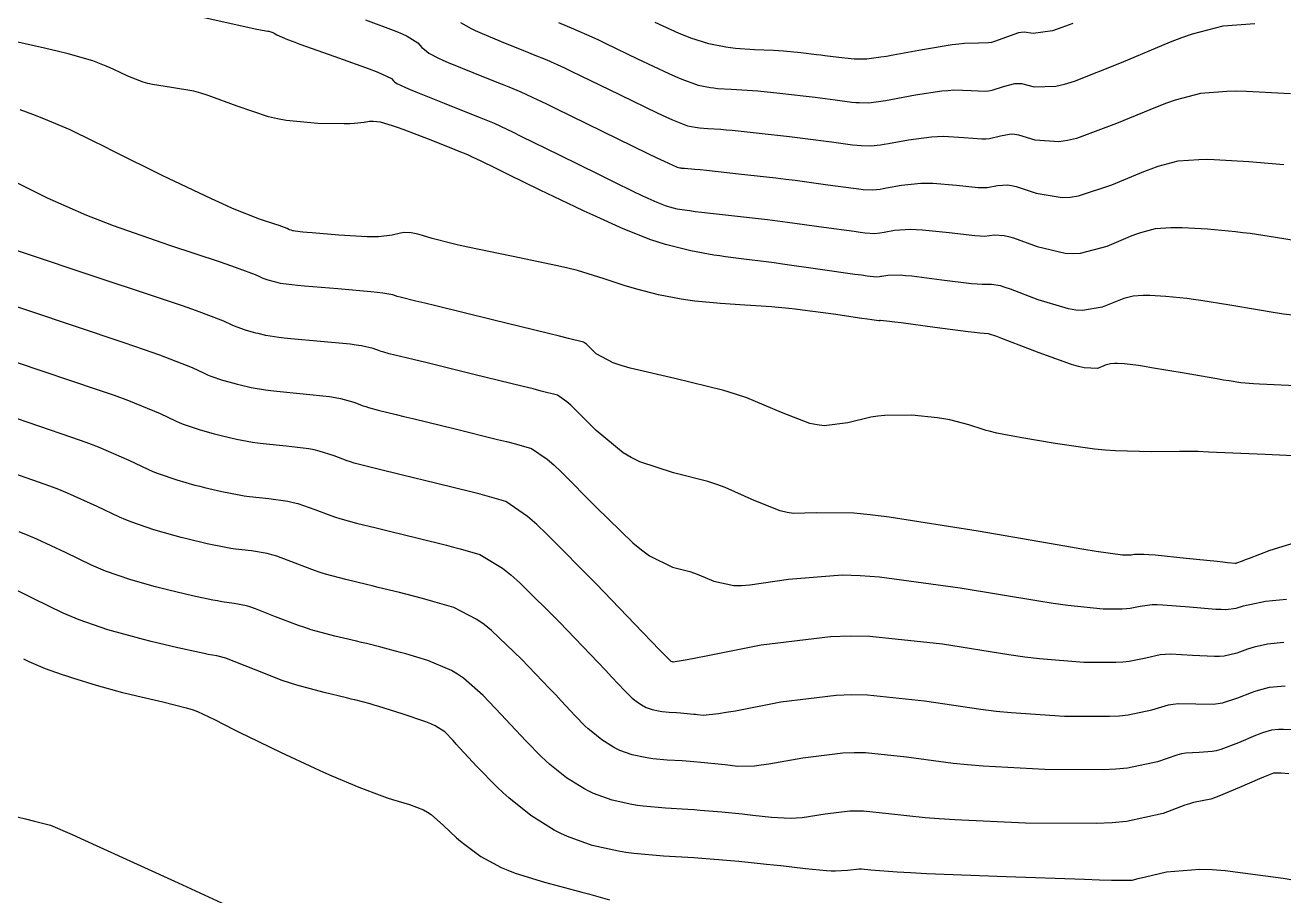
# Model space of a CAD drawing. Header units: metres. Extents: x 837475 to 838479, y 1189012 to 1191015.
# Drawn here: x 837552.8 to 837605.8, y 1189090.4 to 1189127 of the extents above; entities that cross this region are included whole.
import ezdxf

# ---------------------------------------------------------------- set-up
doc = ezdxf.new("R2010")
doc.units = ezdxf.units.M
doc.header["$LTSCALE"] = 0.3
doc.layers.add('COTAS 10', color=1, linetype='Continuous')
doc.layers.add('COTAS INT', color=252, linetype='Continuous')

msp = doc.modelspace()

# ---------------------------------------------------------------- linework, layer by layer
at = {"layer": 'COTAS 10'}
for points, elevation in [([(837596.897, 1189127.042), (837596.437, 1189126.874), (837596.049, 1189126.746), (837595.238, 1189126.621), (837594.853, 1189126.683), (837594.734, 1189126.673), (837594.609, 1189126.651), (837594.112, 1189126.476), (837593.608, 1189126.285), (837593.479, 1189126.253), (837593.353, 1189126.23), (837592.937, 1189126.223), (837592.34, 1189126.212), (837592.101, 1189126.186), (837591.829, 1189126.15), (837590.582, 1189125.939), (837589.337, 1189125.711), (837589.067, 1189125.665), (837588.83, 1189125.627), (837588.241, 1189125.55), (837587.83, 1189125.543), (837587.704, 1189125.548), (837587.572, 1189125.557), (837587.054, 1189125.616), (837586.472, 1189125.695), (837586.301, 1189125.716), (837586.125, 1189125.737), (837585.454, 1189125.813), (837584.73, 1189125.879), (837584.521, 1189125.893), (837584.308, 1189125.907), (837583.51, 1189125.942), (837582.715, 1189125.996), (837582.505, 1189126.02), (837582.299, 1189126.049), (837581.59, 1189126.19), (837580.829, 1189126.431), (837580.59, 1189126.523), (837580.339, 1189126.626), (837579.333, 1189127.089)], 1600), ([(837606.389, 1189114.758), (837605.762, 1189114.823), (837605.156, 1189114.92), (837604.925, 1189114.959), (837604.667, 1189115.003), (837603.508, 1189115.202), (837602.282, 1189115.4), (837601.982, 1189115.443), (837601.699, 1189115.481), (837600.819, 1189115.574), (837600.139, 1189115.611), (837599.982, 1189115.614), (837599.839, 1189115.613), (837599.434, 1189115.582), (837599.044, 1189115.478), (837598.909, 1189115.431), (837598.763, 1189115.377), (837598.139, 1189115.116), (837597.301, 1189114.975), (837597.02, 1189114.997), (837596.717, 1189115.044), (837595.445, 1189115.434), (837594.285, 1189115.872), (837594.053, 1189115.951), (837593.859, 1189116.011), (837593.483, 1189116.073), (837593.087, 1189116.066), (837592.882, 1189116.083), (837592.635, 1189116.107), (837591.397, 1189116.261), (837590.128, 1189116.416), (837589.862, 1189116.441), (837589.633, 1189116.459), (837589.112, 1189116.456), (837588.871, 1189116.412), (837588.819, 1189116.404), (837588.773, 1189116.396), (837588.66, 1189116.381), (837588.25, 1189116.428), (837588.018, 1189116.459), (837587.734, 1189116.498), (837586.278, 1189116.705), (837584.695, 1189116.928), (837584.331, 1189116.977), (837583.999, 1189117.021), (837583.067, 1189117.134), (837582.285, 1189117.235), (837582.047, 1189117.271), (837581.799, 1189117.312), (837580.83, 1189117.487), (837579.766, 1189117.75), (837579.46, 1189117.846), (837579.149, 1189117.951), (837577.984, 1189118.413), (837576.719, 1189118.982), (837576.346, 1189119.155), (837575.962, 1189119.335), (837574.491, 1189120.04), (837573.176, 1189120.682), (837572.89, 1189120.822), (837572.638, 1189120.945), (837572.012, 1189121.252), (837571.68, 1189121.415), (837571.613, 1189121.447), (837571.558, 1189121.474), (837571.449, 1189121.525), (837571.014, 1189121.699), (837570.817, 1189121.778), (837569.801, 1189122.183), (837568.726, 1189122.597), (837568.493, 1189122.681), (837568.287, 1189122.751), (837567.773, 1189122.893), (837567.467, 1189122.925), (837567.392, 1189122.926), (837567.321, 1189122.923), (837567.098, 1189122.883), (837566.678, 1189122.837), (837566.483, 1189122.83), (837566.254, 1189122.827), (837565.141, 1189122.836), (837563.809, 1189122.965), (837563.441, 1189123.037), (837563.074, 1189123.124), (837561.753, 1189123.569), (837560.528, 1189124.024), (837560.222, 1189124.117), (837559.93, 1189124.196), (837558.992, 1189124.362), (837558.195, 1189124.479), (837557.991, 1189124.527), (837557.795, 1189124.582), (837557.149, 1189124.836), (837556.561, 1189125.116), (837556.401, 1189125.187), (837556.243, 1189125.255), (837555.684, 1189125.476), (837554.641, 1189125.77), (837554.178, 1189125.883), (837553.639, 1189126.011), (837551.062, 1189126.589)], 1610), ([(837605.781, 1189101.016), (837605.09, 1189100.943), (837604.53, 1189100.82), (837604.387, 1189100.78), (837604.25, 1189100.739), (837603.802, 1189100.57), (837603.266, 1189100.445), (837603.074, 1189100.43), (837602.862, 1189100.424), (837601.941, 1189100.477), (837601.004, 1189100.526), (837600.783, 1189100.519), (837600.579, 1189100.502), (837599.978, 1189100.362), (837599.277, 1189100.213), (837599.009, 1189100.189), (837598.709, 1189100.173), (837597.359, 1189100.179), (837595.499, 1189100.331), (837594.877, 1189100.407), (837594.21, 1189100.497), (837591.413, 1189100.944), (837588.361, 1189101.268), (837587.531, 1189101.28), (837586.709, 1189101.259), (837583.795, 1189100.902), (837581.483, 1189100.442), (837581.039, 1189100.356), (837580.68, 1189100.287), (837580.094, 1189100.187), (837580.061, 1189100.202), (837580.041, 1189100.208), (837580.003, 1189100.218), (837579.495, 1189100.723), (837579.189, 1189101.039), (837578.812, 1189101.431), (837576.853, 1189103.481), (837574.793, 1189105.562), (837574.352, 1189105.974), (837573.967, 1189106.314), (837573.046, 1189106.95), (837572.263, 1189107.17), (837571.966, 1189107.248), (837571.633, 1189107.333), (837570.142, 1189107.705), (837568.65, 1189108.069), (837568.317, 1189108.15), (837568.018, 1189108.222), (837567.23, 1189108.412), (837566.674, 1189108.564), (837566.522, 1189108.612), (837566.371, 1189108.663), (837565.832, 1189108.871), (837565.197, 1189109.07), (837564.985, 1189109.115), (837564.758, 1189109.157), (837563.804, 1189109.272), (837562.842, 1189109.369), (837562.609, 1189109.399), (837562.39, 1189109.429), (837561.717, 1189109.55), (837561.127, 1189109.691), (837560.96, 1189109.734), (837560.792, 1189109.778), (837560.169, 1189109.954), (837559.531, 1189110.173), (837559.353, 1189110.245), (837559.174, 1189110.321), (837558.521, 1189110.637), (837557.193, 1189111.179), (837556.588, 1189111.398), (837555.88, 1189111.647), (837552.465, 1189112.796)], 1620), ([(837552.756, 1189100.334), (837552.983, 1189100.224), (837553.667, 1189099.926), (837554.349, 1189099.687), (837554.575, 1189099.613), (837554.817, 1189099.535), (837555.824, 1189099.228), (837556.93, 1189098.921), (837557.233, 1189098.843), (837557.536, 1189098.768), (837558.621, 1189098.523), (837559.611, 1189098.274), (837559.854, 1189098.196), (837560.083, 1189098.114), (837560.799, 1189097.785), (837561.606, 1189097.357), (837561.893, 1189097.213), (837562.208, 1189097.057), (837563.575, 1189096.401), (837565.022, 1189095.732), (837565.387, 1189095.568), (837565.737, 1189095.414), (837566.873, 1189094.935), (837567.828, 1189094.569), (837568.064, 1189094.486), (837568.288, 1189094.41), (837568.992, 1189094.204), (837569.593, 1189093.975), (837569.751, 1189093.885), (837569.905, 1189093.784), (837570.434, 1189093.325), (837570.982, 1189092.801), (837571.149, 1189092.659), (837571.323, 1189092.518), (837572.005, 1189092.021), (837572.856, 1189091.557), (837573.137, 1189091.438), (837573.437, 1189091.322), (837574.682, 1189090.934), (837575.935, 1189090.601), (837576.241, 1189090.52), (837576.528, 1189090.443), (837577.416, 1189090.202)], 1630)]:
    msp.add_lwpolyline(points, dxfattribs=dict(at, elevation=elevation))
at = {"layer": 'COTAS INT'}
for points, elevation in [([(837560.364, 1189127.296), (837561.944, 1189126.95), (837562.253, 1189126.884), (837562.506, 1189126.83), (837562.952, 1189126.739), (837563.035, 1189126.729), (837563.057, 1189126.725), (837563.08, 1189126.721), (837563.162, 1189126.703), (837563.251, 1189126.67), (837563.278, 1189126.657), (837563.306, 1189126.641), (837563.416, 1189126.57), (837563.86, 1189126.38), (837564.099, 1189126.289), (837564.388, 1189126.183), (837565.851, 1189125.662), (837567.307, 1189125.139), (837567.592, 1189125.03), (837567.826, 1189124.938), (837568.242, 1189124.735), (837568.325, 1189124.643), (837568.373, 1189124.597), (837568.464, 1189124.525), (837568.827, 1189124.358), (837569.023, 1189124.275), (837569.26, 1189124.177), (837570.461, 1189123.693), (837571.678, 1189123.207), (837571.925, 1189123.108), (837572.133, 1189123.024), (837572.562, 1189122.851), (837573.086, 1189122.604), (837573.355, 1189122.474), (837573.678, 1189122.317), (837575.288, 1189121.527), (837576.953, 1189120.708), (837577.31, 1189120.532), (837577.621, 1189120.379), (837578.371, 1189120.012), (837578.806, 1189119.803), (837578.919, 1189119.75), (837579.03, 1189119.699), (837579.404, 1189119.53), (837579.748, 1189119.394), (837579.84, 1189119.363), (837579.931, 1189119.335), (837580.245, 1189119.257), (837580.784, 1189119.178), (837581.015, 1189119.149), (837581.283, 1189119.117), (837582.548, 1189118.976), (837584.055, 1189118.804), (837584.475, 1189118.752), (837584.897, 1189118.698), (837586.433, 1189118.487), (837587.702, 1189118.31), (837587.955, 1189118.277), (837588.166, 1189118.251), (837588.576, 1189118.215), (837588.785, 1189118.242), (837588.965, 1189118.272), (837589.406, 1189118.353), (837590.072, 1189118.397), (837590.31, 1189118.39), (837590.571, 1189118.375), (837591.705, 1189118.254), (837592.778, 1189118.132), (837593.001, 1189118.117), (837593.191, 1189118.11), (837593.609, 1189118.154), (837594.009, 1189118.139), (837594.189, 1189118.095), (837594.399, 1189118.034), (837595.403, 1189117.671), (837596.583, 1189117.385), (837596.903, 1189117.372), (837597.22, 1189117.389), (837598.341, 1189117.69), (837599.324, 1189118.101), (837599.554, 1189118.187), (837599.766, 1189118.26), (837600.382, 1189118.424), (837601.019, 1189118.474), (837601.245, 1189118.475), (837601.493, 1189118.471), (837602.564, 1189118.412), (837603.74, 1189118.301), (837604.053, 1189118.265), (837604.361, 1189118.226), (837605.425, 1189118.064), (837606.378, 1189117.902)], 1608), ([(837567.148, 1189127.197), (837568.43, 1189126.72), (837568.689, 1189126.611), (837568.907, 1189126.512), (837569.347, 1189126.239), (837569.522, 1189126.045), (837569.572, 1189125.996), (837569.623, 1189125.95), (837569.813, 1189125.799), (837570.216, 1189125.591), (837570.402, 1189125.508), (837570.619, 1189125.414), (837571.668, 1189124.984), (837572.741, 1189124.555), (837572.972, 1189124.462), (837573.176, 1189124.38), (837573.675, 1189124.177), (837574.39, 1189123.845), (837574.731, 1189123.681), (837575.132, 1189123.487), (837577.096, 1189122.525), (837579.02, 1189121.583), (837579.397, 1189121.401), (837579.706, 1189121.253), (837580.258, 1189121.003), (837580.372, 1189120.98), (837580.406, 1189120.975), (837580.44, 1189120.971), (837580.569, 1189120.963), (837580.997, 1189120.925), (837581.22, 1189120.903), (837581.489, 1189120.875), (837582.836, 1189120.733), (837584.41, 1189120.555), (837584.822, 1189120.504), (837585.224, 1189120.454), (837586.588, 1189120.269), (837587.669, 1189120.121), (837587.892, 1189120.095), (837588.082, 1189120.074), (837588.493, 1189120.049), (837588.796, 1189120.088), (837588.919, 1189120.108), (837589.058, 1189120.132), (837589.7, 1189120.249), (837590.511, 1189120.335), (837590.758, 1189120.339), (837591.013, 1189120.335), (837592.013, 1189120.246), (837592.922, 1189120.156), (837593.12, 1189120.151), (837593.295, 1189120.154), (837593.735, 1189120.235), (837594.159, 1189120.267), (837594.325, 1189120.24), (837594.512, 1189120.196), (837595.362, 1189119.908), (837596.45, 1189119.725), (837596.787, 1189119.748), (837597.139, 1189119.802), (837598.542, 1189120.264), (837599.884, 1189120.826), (837600.199, 1189120.943), (837600.489, 1189121.043), (837601.33, 1189121.267), (837602.2, 1189121.334), (837602.509, 1189121.336), (837602.846, 1189121.331), (837604.31, 1189121.25), (837605.782, 1189121.122)], 1606), ([(837606.056, 1189124.088), (837604.2, 1189124.19), (837603.772, 1189124.197), (837603.381, 1189124.195), (837602.277, 1189124.109), (837601.211, 1189123.826), (837600.844, 1189123.699), (837600.445, 1189123.55), (837598.743, 1189122.839), (837597.058, 1189122.216), (837596.67, 1189122.123), (837596.316, 1189122.065), (837595.321, 1189122.146), (837594.626, 1189122.359), (837594.461, 1189122.384), (837594.309, 1189122.395), (837593.861, 1189122.315), (837593.4, 1189122.197), (837593.24, 1189122.185), (837593.066, 1189122.181), (837592.321, 1189122.238), (837591.455, 1189122.294), (837591.205, 1189122.288), (837590.951, 1189122.274), (837589.994, 1189122.146), (837589.151, 1189121.992), (837588.968, 1189121.961), (837588.807, 1189121.935), (837588.409, 1189121.883), (837587.998, 1189121.897), (837587.83, 1189121.912), (837587.637, 1189121.933), (837586.744, 1189122.051), (837585.64, 1189122.201), (837585.315, 1189122.242), (837584.982, 1189122.282), (837583.708, 1189122.426), (837582.569, 1189122.543), (837582.321, 1189122.566), (837582.101, 1189122.585), (837581.549, 1189122.622), (837581.198, 1189122.646), (837581.106, 1189122.657), (837581.015, 1189122.67), (837580.702, 1189122.732), (837580.08, 1189122.979), (837579.794, 1189123.108), (837579.46, 1189123.264), (837577.842, 1189124.046), (837576.194, 1189124.85), (837575.84, 1189125.02), (837575.531, 1189125.166), (837574.787, 1189125.504), (837574.218, 1189125.736), (837574.02, 1189125.816), (837573.804, 1189125.903), (837572.875, 1189126.274), (837571.977, 1189126.65), (837571.78, 1189126.74), (837571.606, 1189126.823), (837571.162, 1189127.073)], 1604), ([(837575.261, 1189127.091), (837575.9, 1189126.83), (837576.672, 1189126.488), (837576.95, 1189126.358), (837577.255, 1189126.214), (837578.587, 1189125.567), (837579.9, 1189124.945), (837580.192, 1189124.815), (837580.454, 1189124.705), (837581.146, 1189124.461), (837581.657, 1189124.36), (837581.805, 1189124.339), (837581.957, 1189124.321), (837582.53, 1189124.282), (837583.205, 1189124.246), (837583.421, 1189124.23), (837583.649, 1189124.211), (837584.581, 1189124.12), (837585.553, 1189124.01), (837585.808, 1189123.979), (837586.056, 1189123.948), (837586.899, 1189123.833), (837587.605, 1189123.745), (837587.767, 1189123.73), (837587.914, 1189123.72), (837588.325, 1189123.716), (837588.819, 1189123.781), (837589.018, 1189123.813), (837589.244, 1189123.851), (837590.288, 1189124.042), (837591.39, 1189124.212), (837591.653, 1189124.237), (837591.898, 1189124.253), (837592.629, 1189124.231), (837593.21, 1189124.205), (837593.359, 1189124.219), (837593.504, 1189124.241), (837593.987, 1189124.396), (837594.459, 1189124.523), (837594.598, 1189124.528), (837594.739, 1189124.521), (837595.279, 1189124.383), (837596.183, 1189124.406), (837596.554, 1189124.498), (837596.977, 1189124.629), (837598.944, 1189125.413), (837601.006, 1189126.275), (837601.489, 1189126.454), (837601.934, 1189126.608), (837603.225, 1189126.952), (837604.562, 1189127.055)], 1602), ([(837606.571, 1189111.792), (837605.061, 1189111.861), (837604.754, 1189111.877), (837604.496, 1189111.892), (837603.965, 1189111.934), (837603.471, 1189112.016), (837603.235, 1189112.056), (837602.955, 1189112.104), (837601.59, 1189112.339), (837600.203, 1189112.574), (837599.91, 1189112.621), (837599.657, 1189112.66), (837599.073, 1189112.736), (837598.785, 1189112.752), (837598.719, 1189112.753), (837598.658, 1189112.753), (837598.487, 1189112.739), (837598.321, 1189112.695), (837598.264, 1189112.675), (837598.202, 1189112.652), (837597.938, 1189112.542), (837597.382, 1189112.562), (837597.136, 1189112.621), (837596.85, 1189112.704), (837595.486, 1189113.196), (837594.171, 1189113.71), (837593.917, 1189113.807), (837593.71, 1189113.883), (837593.357, 1189113.993), (837592.983, 1189114.023), (837592.762, 1189114.049), (837592.491, 1189114.083), (837591.089, 1189114.269), (837589.686, 1189114.457), (837589.414, 1189114.493), (837589.194, 1189114.52), (837588.817, 1189114.56), (837588.778, 1189114.553), (837588.77, 1189114.551), (837588.762, 1189114.55), (837588.744, 1189114.548), (837588.443, 1189114.589), (837588.257, 1189114.615), (837588.027, 1189114.648), (837586.827, 1189114.821), (837585.523, 1189114.999), (837585.227, 1189115.036), (837584.959, 1189115.067), (837584.228, 1189115.132), (837583.567, 1189115.171), (837583.344, 1189115.185), (837583.103, 1189115.2), (837582.085, 1189115.268), (837580.996, 1189115.372), (837580.71, 1189115.41), (837580.43, 1189115.452), (837579.473, 1189115.638), (837578.567, 1189115.871), (837578.319, 1189115.943), (837578.073, 1189116.018), (837577.193, 1189116.315), (837576.065, 1189116.655), (837575.662, 1189116.757), (837575.22, 1189116.862), (837573.295, 1189117.27), (837571.455, 1189117.644), (837571.066, 1189117.728), (837570.729, 1189117.804), (837569.949, 1189118.007), (837569.546, 1189118.134), (837569.447, 1189118.162), (837569.354, 1189118.186), (837569.065, 1189118.249), (837568.789, 1189118.259), (837568.705, 1189118.251), (837568.617, 1189118.237), (837568.268, 1189118.149), (837567.699, 1189118.075), (837567.471, 1189118.071), (837567.214, 1189118.074), (837566.03, 1189118.144), (837564.906, 1189118.24), (837564.687, 1189118.26), (837564.507, 1189118.276), (837564.187, 1189118.31), (837564.124, 1189118.325), (837564.106, 1189118.329), (837564.088, 1189118.334), (837564.022, 1189118.353), (837563.955, 1189118.376), (837563.917, 1189118.392), (837563.847, 1189118.425), (837563.627, 1189118.509), (837563.513, 1189118.548), (837563.376, 1189118.595), (837562.689, 1189118.824), (837561.552, 1189119.274), (837561.132, 1189119.46), (837560.666, 1189119.672), (837558.601, 1189120.662), (837556.568, 1189121.664), (837556.122, 1189121.884), (837555.727, 1189122.079), (837554.721, 1189122.579), (837553.614, 1189123.045), (837553.154, 1189123.22), (837552.628, 1189123.414)], 1612), ([(837606.781, 1189108.844), (837604.99, 1189108.923), (837602.602, 1189109.026), (837602.169, 1189109.044), (837602.157, 1189109.047), (837602.151, 1189109.047), (837602.123, 1189109.052), (837601.808, 1189109.053), (837601.621, 1189109.051), (837601.391, 1189109.048), (837600.203, 1189109.031), (837598.689, 1189109.071), (837598.254, 1189109.104), (837597.812, 1189109.146), (837596.16, 1189109.379), (837594.751, 1189109.625), (837594.462, 1189109.676), (837594.217, 1189109.72), (837593.701, 1189109.816), (837593.381, 1189109.9), (837593.26, 1189109.936), (837593.125, 1189109.978), (837592.519, 1189110.177), (837591.727, 1189110.381), (837591.475, 1189110.426), (837591.207, 1189110.466), (837590.122, 1189110.571), (837588.991, 1189110.567), (837588.695, 1189110.539), (837588.407, 1189110.499), (837587.431, 1189110.258), (837586.44, 1189110.131), (837586.142, 1189110.164), (837585.835, 1189110.225), (837584.64, 1189110.691), (837583.187, 1189111.309), (837582.716, 1189111.467), (837582.215, 1189111.618), (837580.159, 1189112.116), (837578.282, 1189112.556), (837577.895, 1189112.67), (837577.565, 1189112.782), (837576.85, 1189113.159), (837576.561, 1189113.451), (837576.499, 1189113.509), (837576.445, 1189113.557), (837576.316, 1189113.646), (837575.681, 1189113.805), (837575.309, 1189113.897), (837574.851, 1189114.01), (837572.486, 1189114.589), (837570.113, 1189115.169), (837569.65, 1189115.283), (837569.271, 1189115.375), (837568.601, 1189115.538), (837568.48, 1189115.571), (837568.447, 1189115.582), (837568.415, 1189115.593), (837568.298, 1189115.638), (837567.873, 1189115.705), (837567.645, 1189115.73), (837567.37, 1189115.758), (837565.982, 1189115.883), (837564.579, 1189116.006), (837564.294, 1189116.034), (837564.055, 1189116.058), (837563.569, 1189116.12), (837563.375, 1189116.166), (837563.32, 1189116.18), (837563.264, 1189116.195), (837563.059, 1189116.253), (837562.849, 1189116.325), (837562.79, 1189116.349), (837562.731, 1189116.374), (837562.516, 1189116.478), (837561.832, 1189116.737), (837561.478, 1189116.861), (837561.052, 1189117.006), (837558.917, 1189117.717), (837556.545, 1189118.543), (837555.97, 1189118.761), (837555.429, 1189118.975), (837553.771, 1189119.709), (837552.541, 1189120.314)], 1614), ([(837606.237, 1189105.215), (837605.187, 1189104.891), (837604.323, 1189104.555), (837604.155, 1189104.491), (837604.018, 1189104.438), (837603.78, 1189104.352), (837603.751, 1189104.346), (837603.745, 1189104.345), (837603.74, 1189104.344), (837603.731, 1189104.342), (837603.413, 1189104.374), (837603.214, 1189104.395), (837602.967, 1189104.42), (837601.672, 1189104.556), (837600.359, 1189104.685), (837600.101, 1189104.706), (837599.887, 1189104.721), (837599.496, 1189104.723), (837599.36, 1189104.694), (837599.308, 1189104.69), (837599.25, 1189104.687), (837598.989, 1189104.688), (837597.875, 1189104.849), (837597.279, 1189104.947), (837596.559, 1189105.068), (837592.921, 1189105.697), (837589.168, 1189106.289), (837588.374, 1189106.386), (837587.688, 1189106.455), (837586.098, 1189106.463), (837585.156, 1189106.436), (837584.878, 1189106.482), (837584.592, 1189106.551), (837583.498, 1189106.995), (837582.283, 1189107.535), (837581.921, 1189107.664), (837581.548, 1189107.785), (837580.107, 1189108.15), (837578.687, 1189108.612), (837578.326, 1189108.793), (837577.981, 1189108.998), (837576.851, 1189109.933), (837575.972, 1189110.822), (837575.783, 1189110.997), (837575.619, 1189111.143), (837575.226, 1189111.414), (837574.542, 1189111.593), (837574.194, 1189111.681), (837573.778, 1189111.784), (837571.705, 1189112.294), (837569.625, 1189112.803), (837569.205, 1189112.905), (837568.853, 1189112.991), (837568.144, 1189113.163), (837567.878, 1189113.235), (837567.806, 1189113.258), (837567.733, 1189113.283), (837567.476, 1189113.382), (837566.981, 1189113.493), (837566.759, 1189113.525), (837566.499, 1189113.558), (837565.256, 1189113.679), (837564, 1189113.794), (837563.732, 1189113.822), (837563.5, 1189113.848), (837562.952, 1189113.93), (837562.626, 1189114.008), (837562.533, 1189114.031), (837562.44, 1189114.056), (837562.096, 1189114.154), (837561.743, 1189114.275), (837561.644, 1189114.314), (837561.545, 1189114.356), (837561.184, 1189114.531), (837560.037, 1189114.966), (837559.443, 1189115.173), (837558.728, 1189115.417), (837555.146, 1189116.61), (837551.539, 1189117.813)], 1616), ([(837548.963, 1189116.3), (837552.929, 1189114.991), (837556.979, 1189113.639), (837557.796, 1189113.358), (837558.481, 1189113.117), (837559.853, 1189112.584), (837560.359, 1189112.339), (837560.498, 1189112.279), (837560.637, 1189112.224), (837561.132, 1189112.054), (837561.616, 1189111.917), (837561.747, 1189111.883), (837561.877, 1189111.849), (837562.335, 1189111.74), (837562.945, 1189111.639), (837563.171, 1189111.61), (837563.421, 1189111.582), (837564.53, 1189111.476), (837565.628, 1189111.357), (837565.872, 1189111.32), (837566.089, 1189111.281), (837566.654, 1189111.126), (837567.052, 1189110.973), (837567.164, 1189110.935), (837567.276, 1189110.899), (837567.687, 1189110.787), (837568.436, 1189110.607), (837568.761, 1189110.528), (837569.137, 1189110.436), (837570.924, 1189110), (837572.706, 1189109.559), (837573.08, 1189109.464), (837573.402, 1189109.382), (837574.136, 1189109.182), (837574.793, 1189108.729), (837575.068, 1189108.486), (837575.382, 1189108.192), (837576.852, 1189106.707), (837578.396, 1189105.214), (837578.758, 1189104.916), (837579.091, 1189104.667), (837580.055, 1189104.184), (837580.795, 1189103.997), (837580.986, 1189103.935), (837581.172, 1189103.868), (837581.796, 1189103.591), (837582.636, 1189103.419), (837582.958, 1189103.419), (837583.319, 1189103.439), (837584.947, 1189103.683), (837587.198, 1189103.857), (837587.953, 1189103.833), (837588.764, 1189103.778), (837592.167, 1189103.321), (837595.384, 1189102.783), (837596.078, 1189102.677), (837596.687, 1189102.59), (837598.174, 1189102.434), (837598.98, 1189102.43), (837599.159, 1189102.44), (837599.319, 1189102.454), (837599.737, 1189102.543), (837600.233, 1189102.611), (837600.442, 1189102.612), (837600.682, 1189102.606), (837601.807, 1189102.517), (837602.915, 1189102.422), (837603.144, 1189102.412), (837603.339, 1189102.409), (837603.766, 1189102.456), (837604.083, 1189102.557), (837604.209, 1189102.589), (837604.352, 1189102.622), (837605.008, 1189102.751), (837605.894, 1189102.845)], 1618), ([(837552.001, 1189110.601), (837554.78, 1189109.655), (837555.379, 1189109.438), (837555.905, 1189109.241), (837557.19, 1189108.689), (837557.988, 1189108.303), (837558.207, 1189108.21), (837558.425, 1189108.122), (837559.206, 1189107.855), (837559.967, 1189107.639), (837560.174, 1189107.585), (837560.378, 1189107.532), (837561.1, 1189107.361), (837561.834, 1189107.22), (837562.047, 1189107.187), (837562.263, 1189107.157), (837563.079, 1189107.069), (837563.887, 1189106.956), (837564.099, 1189106.91), (837564.306, 1189106.858), (837565.011, 1189106.615), (837565.69, 1189106.353), (837565.88, 1189106.289), (837566.072, 1189106.228), (837566.773, 1189106.037), (837567.601, 1189105.838), (837567.872, 1189105.772), (837568.162, 1189105.702), (837569.361, 1189105.41), (837570.561, 1189105.108), (837570.851, 1189105.031), (837571.123, 1189104.958), (837571.956, 1189104.718), (837572.907, 1189104.146), (837573.255, 1189103.862), (837573.638, 1189103.525), (837575.328, 1189101.855), (837576.917, 1189100.185), (837577.238, 1189099.848), (837577.506, 1189099.565), (837578.043, 1189098.994), (837578.247, 1189098.786), (837578.306, 1189098.732), (837578.366, 1189098.679), (837578.588, 1189098.502), (837578.822, 1189098.354), (837578.888, 1189098.32), (837578.956, 1189098.289), (837579.204, 1189098.2), (837579.469, 1189098.142), (837579.546, 1189098.129), (837579.625, 1189098.118), (837579.924, 1189098.092), (837580.229, 1189098.074), (837580.393, 1189098.062), (837580.684, 1189098.037), (837580.96, 1189098.009), (837581.034, 1189098.001), (837581.106, 1189097.993), (837581.355, 1189097.963), (837582.001, 1189098.029), (837582.324, 1189098.082), (837582.708, 1189098.149), (837584.615, 1189098.517), (837586.949, 1189098.807), (837587.603, 1189098.826), (837588.259, 1189098.818), (837590.659, 1189098.568), (837593.035, 1189098.211), (837593.676, 1189098.136), (837594.311, 1189098.072), (837596.544, 1189097.925), (837598.438, 1189097.916), (837598.859, 1189097.939), (837599.235, 1189097.972), (837600.219, 1189098.182), (837600.924, 1189098.392), (837601.125, 1189098.425), (837601.327, 1189098.447), (837602.076, 1189098.437), (837602.81, 1189098.426), (837603.003, 1189098.448), (837603.192, 1189098.48), (837603.838, 1189098.685), (837604.418, 1189098.92), (837604.565, 1189098.972), (837604.707, 1189099.018), (837605.172, 1189099.134), (837605.668, 1189099.187), (837605.829, 1189099.192)], 1622), ([(837606.186, 1189097.346), (837605.757, 1189097.362), (837605.652, 1189097.361), (837605.554, 1189097.357), (837605.254, 1189097.325), (837604.884, 1189097.216), (837604.743, 1189097.164), (837604.585, 1189097.102), (837603.874, 1189096.799), (837603.119, 1189096.515), (837602.933, 1189096.466), (837602.758, 1189096.428), (837602.21, 1189096.398), (837601.65, 1189096.368), (837601.466, 1189096.331), (837601.27, 1189096.282), (837600.461, 1189096.002), (837599.194, 1189095.731), (837598.71, 1189095.689), (837598.168, 1189095.66), (837595.729, 1189095.671), (837593.123, 1189095.813), (837592.475, 1189095.866), (837591.86, 1189095.926), (837589.905, 1189096.191), (837588.176, 1189096.372), (837587.702, 1189096.377), (837587.231, 1189096.364), (837585.549, 1189096.154), (837584.112, 1189095.898), (837583.795, 1189095.854), (837583.514, 1189095.822), (837582.789, 1189095.807), (837582.276, 1189095.868), (837582.128, 1189095.885), (837581.976, 1189095.901), (837581.407, 1189095.959), (837580.81, 1189096.01), (837580.641, 1189096.023), (837580.47, 1189096.035), (837579.843, 1189096.072), (837579.228, 1189096.127), (837579.065, 1189096.149), (837578.907, 1189096.175), (837578.362, 1189096.296), (837577.85, 1189096.478), (837577.712, 1189096.542), (837577.575, 1189096.612), (837577.095, 1189096.917), (837576.636, 1189097.282), (837576.513, 1189097.39), (837576.392, 1189097.501), (837575.972, 1189097.929), (837575.377, 1189098.569), (837575.147, 1189098.814), (837574.888, 1189099.088), (837573.715, 1189100.323), (837572.452, 1189101.522), (837572.135, 1189101.774), (837571.834, 1189101.991), (837570.866, 1189102.486), (837569.984, 1189102.746), (837569.737, 1189102.815), (837569.488, 1189102.882), (837568.579, 1189103.115), (837567.674, 1189103.335), (837567.428, 1189103.395), (837567.183, 1189103.454), (837566.316, 1189103.661), (837565.47, 1189103.892), (837565.238, 1189103.965), (837565.008, 1189104.043), (837564.189, 1189104.359), (837563.414, 1189104.646), (837563.212, 1189104.705), (837563.016, 1189104.756), (837562.353, 1189104.865), (837561.685, 1189104.944), (837561.485, 1189104.975), (837561.279, 1189105.011), (837560.482, 1189105.171), (837559.629, 1189105.374), (837559.387, 1189105.436), (837559.143, 1189105.5), (837558.242, 1189105.755), (837557.319, 1189106.072), (837557.061, 1189106.175), (837556.802, 1189106.286), (837555.858, 1189106.742), (837554.617, 1189107.303), (837554.171, 1189107.478), (837553.68, 1189107.663), (837551.537, 1189108.405)], 1624), ([(837605.985, 1189095.489), (837605.663, 1189095.524), (837605.512, 1189095.529), (837605.475, 1189095.529), (837605.441, 1189095.528), (837605.336, 1189095.517), (837605.062, 1189095.414), (837604.921, 1189095.355), (837604.752, 1189095.283), (837603.909, 1189094.913), (837603.045, 1189094.551), (837602.863, 1189094.483), (837602.706, 1189094.43), (837602.345, 1189094.358), (837601.972, 1189094.288), (837601.807, 1189094.237), (837601.616, 1189094.172), (837600.702, 1189093.821), (837599.152, 1189093.491), (837598.56, 1189093.438), (837597.897, 1189093.403), (837594.914, 1189093.417), (837591.935, 1189093.554), (837591.274, 1189093.596), (837590.685, 1189093.64), (837589.151, 1189093.815), (837588.092, 1189093.925), (837587.802, 1189093.929), (837587.514, 1189093.92), (837586.484, 1189093.792), (837585.516, 1189093.646), (837585.267, 1189093.626), (837585.026, 1189093.616), (837584.224, 1189093.652), (837583.447, 1189093.744), (837583.222, 1189093.769), (837582.993, 1189093.794), (837582.13, 1189093.881), (837581.226, 1189093.959), (837580.97, 1189093.978), (837580.712, 1189093.996), (837579.762, 1189094.053), (837578.831, 1189094.135), (837578.585, 1189094.169), (837578.345, 1189094.209), (837577.52, 1189094.392), (837576.745, 1189094.667), (837576.536, 1189094.764), (837576.329, 1189094.871), (837575.601, 1189095.332), (837574.906, 1189095.884), (837574.721, 1189096.048), (837574.538, 1189096.216), (837573.901, 1189096.864), (837573.249, 1189097.573), (837573.056, 1189097.779), (837572.859, 1189097.99), (837572.102, 1189098.79), (837571.265, 1189099.519), (837571.016, 1189099.686), (837570.76, 1189099.837), (837569.776, 1189100.254), (837568.845, 1189100.534), (837568.622, 1189100.598), (837568.416, 1189100.657), (837567.798, 1189100.82), (837567.186, 1189100.969), (837566.983, 1189101.017), (837566.766, 1189101.069), (837565.859, 1189101.286), (837564.867, 1189101.556), (837564.597, 1189101.642), (837564.327, 1189101.733), (837563.367, 1189102.103), (837562.522, 1189102.434), (837562.325, 1189102.5), (837562.145, 1189102.555), (837561.627, 1189102.662), (837561.106, 1189102.732), (837560.923, 1189102.764), (837560.724, 1189102.801), (837559.865, 1189102.981), (837558.88, 1189103.215), (837558.601, 1189103.287), (837558.319, 1189103.362), (837557.279, 1189103.656), (837556.213, 1189104.021), (837555.915, 1189104.141), (837555.616, 1189104.268), (837554.526, 1189104.795), (837553.329, 1189105.365), (837552.962, 1189105.519), (837552.58, 1189105.671)], 1626), ([(837608.211, 1189090.674), (837605.749, 1189091.094), (837603.315, 1189091.415), (837602.757, 1189091.454), (837602.249, 1189091.472), (837600.836, 1189091.359), (837599.953, 1189091.151), (837599.779, 1189091.109), (837599.636, 1189091.074), (837599.376, 1189091.005), (837598.531, 1189091.014), (837598.019, 1189091.029), (837597.387, 1189091.049), (837594.099, 1189091.162), (837590.747, 1189091.294), (837590.073, 1189091.326), (837589.51, 1189091.354), (837588.397, 1189091.438), (837588.009, 1189091.479), (837587.902, 1189091.48), (837587.796, 1189091.477), (837587.418, 1189091.43), (837586.92, 1189091.394), (837586.739, 1189091.399), (837586.538, 1189091.409), (837585.658, 1189091.496), (837584.617, 1189091.62), (837584.316, 1189091.654), (837584.009, 1189091.687), (837582.854, 1189091.803), (837581.642, 1189091.908), (837581.3, 1189091.934), (837580.954, 1189091.958), (837579.681, 1189092.034), (837578.434, 1189092.144), (837578.105, 1189092.19), (837577.783, 1189092.242), (837576.678, 1189092.487), (837575.64, 1189092.856), (837575.36, 1189092.986), (837575.082, 1189093.129), (837574.107, 1189093.747), (837573.177, 1189094.487), (837572.928, 1189094.706), (837572.683, 1189094.932), (837571.83, 1189095.8), (837571.12, 1189096.576), (837570.966, 1189096.745), (837570.83, 1189096.892), (837570.489, 1189097.258), (837570.078, 1189097.516), (837569.897, 1189097.597), (837569.687, 1189097.682), (837568.685, 1189098.022), (837567.705, 1189098.322), (837567.508, 1189098.381), (837567.343, 1189098.431), (837567.017, 1189098.525), (837566.698, 1189098.602), (837566.539, 1189098.64), (837566.348, 1189098.685), (837565.402, 1189098.91), (837564.265, 1189099.22), (837563.955, 1189099.319), (837563.646, 1189099.423), (837562.545, 1189099.848), (837561.63, 1189100.222), (837561.439, 1189100.295), (837561.274, 1189100.354), (837560.901, 1189100.458), (837560.527, 1189100.519), (837560.361, 1189100.552), (837560.169, 1189100.592), (837559.248, 1189100.791), (837558.131, 1189101.057), (837557.814, 1189101.138), (837557.495, 1189101.223), (837556.315, 1189101.556), (837555.107, 1189101.97), (837554.77, 1189102.106), (837554.43, 1189102.25), (837553.195, 1189102.848), (837552.041, 1189103.426)], 1628), ([(837552.376, 1189093.714), (837552.839, 1189093.602), (837553.219, 1189093.51), (837553.901, 1189093.341), (837554.809, 1189092.943), (837555.332, 1189092.706), (837555.972, 1189092.415), (837559.263, 1189090.905), (837562.545, 1189089.394)], 1632)]:
    msp.add_lwpolyline(points, dxfattribs=dict(at, elevation=elevation))

doc.saveas('drawing.dxf')
